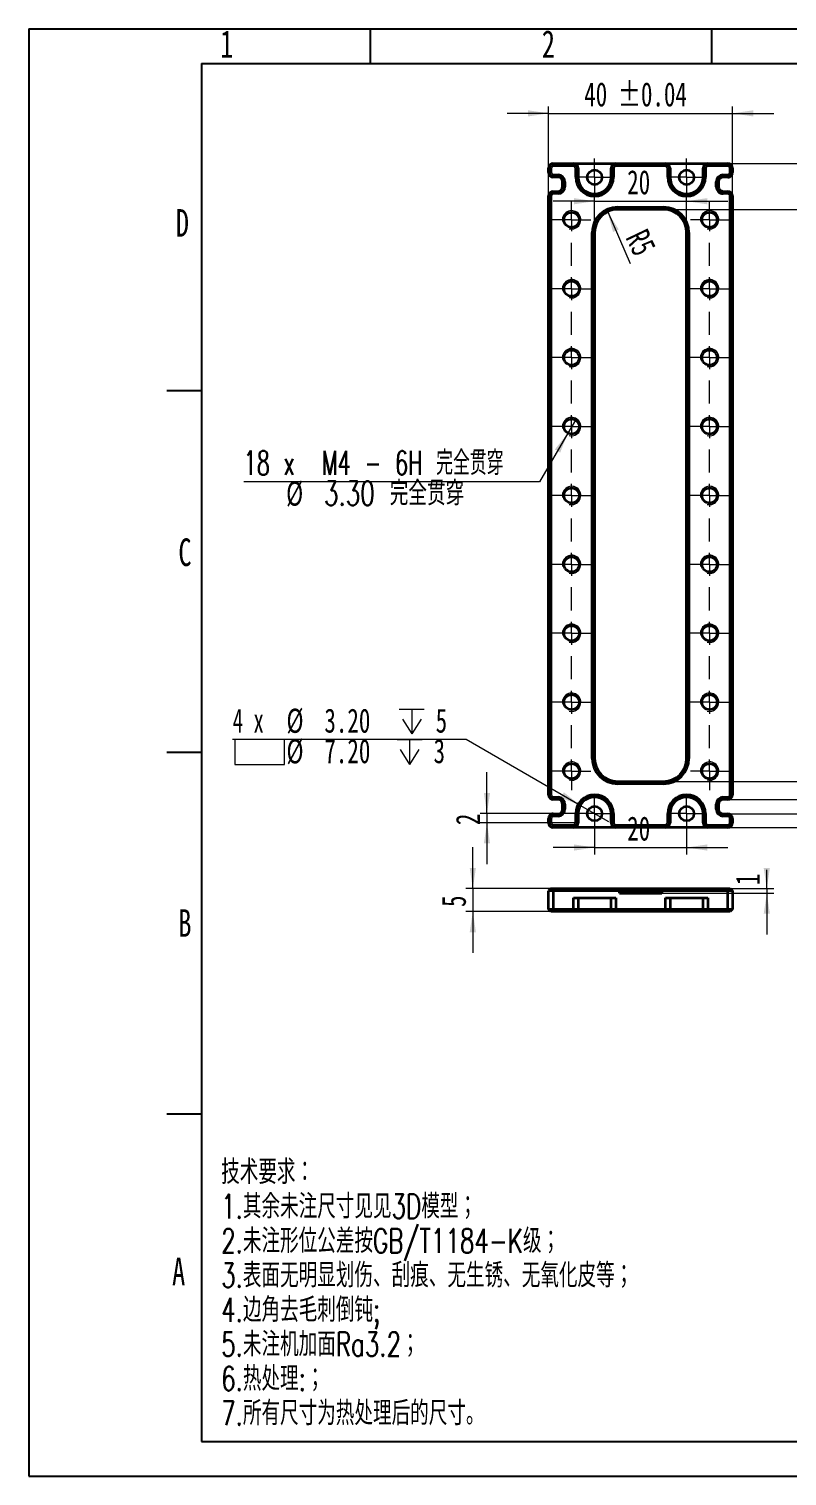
# Model space of a CAD drawing. Header units: millimetres. Extents: x 0 to 297, y 0 to 210.
# Drawn here: x 0 to 109.9, y 0 to 210 of the extents above; entities that cross this region are included whole.
import ezdxf

# ---------------------------------------------------------------- set-up
doc = ezdxf.new("R2010")
doc.units = ezdxf.units.MM
doc.linetypes.add('SLD-中心线', pattern=[34.29, 30.48, -1.27, 1.27, -1.27])
doc.linetypes.add('SLD-实线', pattern=[0])
for name, color, linetype in [('中心线层', 1, 'SLD-中心线'), ('尺寸线层', 83, 'SLD-实线'), ('文本', 7, 'SLD-实线'), ('细实线层', 7, 'SLD-实线')]:
    doc.layers.add(name, color=color, linetype=linetype)
doc.layers.add('粗实线层', color=7, linetype='SLD-实线', lineweight=35)
doc.styles.add('SLDTEXTSTYLE0', font='TXT', dxfattribs={"width": 0.7, "bigfont": 'bigfont'})
doc.styles.add('SLDTEXTSTYLE1', font='TXT', dxfattribs={"width": 0.7})
doc.styles.add('SLDTEXTSTYLE3', font='TXT', dxfattribs={"width": 0.633333, "bigfont": 'bigfont'})
doc.styles.add('SLDTEXTSTYLE4', font='TXT', dxfattribs={"width": 0.633333})
doc.dimstyles.new('SLDDIMSTYLE0', dxfattribs={"dimtxt": 3.5, "dimasz": 3, "dimexe": 0, "dimexo": 0.0625, "dimgap": 0.875, "dimtad": 0, "dimtih": 1, "dimtoh": 1, "dimdec": 6, "dimlfac": 1.5, "dimrnd": 1e-09, "dimzin": 12, "dimdsep": 46, "dimtxsty": 'SLDTEXTSTYLE1', "dimblk1": 'NONE', "dimsah": 1, "dimcen": 0, "dimadec": 0, "dimazin": 3, "dimtfac": 1, "dimtmove": 0, "dimatfit": 3, "dimldrblk": 'NONE', "dimfxl": 0, "dimfrac": 2, "dimtolj": 1, "dimtzin": 12, "dimarcsym": 0})
doc.dimstyles.new('SLDDIMSTYLE1', dxfattribs={"dimtxt": 3.5, "dimasz": 3, "dimexe": 0, "dimexo": 0.0625, "dimgap": 0.875, "dimtad": 0, "dimtih": 1, "dimtoh": 1, "dimlfac": 1.5, "dimrnd": 1e-09, "dimzin": 4, "dimdsep": 46, "dimtxsty": 'SLDTEXTSTYLE1', "dimblk1": 'NONE', "dimsah": 1, "dimcen": 0, "dimadec": 0, "dimazin": 1, "dimtfac": 1, "dimtmove": 0, "dimatfit": 3, "dimldrblk": 'NONE', "dimfxl": 0, "dimfrac": 2, "dimtolj": 1, "dimtzin": 12, "dimarcsym": 0})
doc.dimstyles.new('SLDDIMSTYLE2', dxfattribs={"dimtxt": 3.5, "dimasz": 3, "dimexe": 0, "dimexo": 0.0625, "dimgap": 0.875, "dimtad": 2, "dimlfac": 1.5, "dimrnd": 1e-09, "dimzin": 4, "dimdsep": 46, "dimtxsty": 'SLDTEXTSTYLE1', "dimsah": 1, "dimcen": 0.09, "dimadec": 0, "dimazin": 1, "dimtol": 1, "dimtp": 0.04, "dimtm": 0.04, "dimtfac": 1, "dimtofl": 0, "dimtmove": 0, "dimatfit": 3, "dimfxl": 0, "dimfrac": 2, "dimtolj": 1, "dimarcsym": 0})
doc.dimstyles.new('SLDDIMSTYLE3', dxfattribs={"dimtxt": 3.5, "dimasz": 3, "dimexe": 0, "dimexo": 0.0625, "dimgap": 0.875, "dimtad": 2, "dimlfac": 1.5, "dimrnd": 1e-09, "dimzin": 12, "dimdsep": 46, "dimtxsty": 'SLDTEXTSTYLE1', "dimsah": 1, "dimcen": 0.09, "dimadec": 0, "dimazin": 3, "dimtol": 1, "dimtp": 0.04, "dimtm": 0.04, "dimtfac": 1, "dimtmove": 0, "dimatfit": 0, "dimfxl": 0, "dimfrac": 2, "dimtolj": 1, "dimarcsym": 0})
doc.dimstyles.new('SLDDIMSTYLE4', dxfattribs={"dimtxt": 3.5, "dimasz": 3, "dimexe": 0, "dimexo": 0.0625, "dimgap": 0.875, "dimtad": 2, "dimlfac": 1.5, "dimrnd": 1e-09, "dimzin": 12, "dimdsep": 46, "dimtxsty": 'SLDTEXTSTYLE1', "dimsah": 1, "dimcen": 0, "dimadec": 0, "dimazin": 3, "dimtfac": 1, "dimtofl": 0, "dimtmove": 0, "dimatfit": 3, "dimfxl": 0, "dimfrac": 2, "dimtolj": 1, "dimtzin": 12, "dimarcsym": 0})
doc.dimstyles.new('SLDDIMSTYLE5', dxfattribs={"dimtxt": 3.5, "dimasz": 3, "dimexe": 0, "dimexo": 0.0625, "dimgap": 0.875, "dimtad": 2, "dimlfac": 1.5, "dimrnd": 1e-09, "dimzin": 12, "dimdsep": 46, "dimtxsty": 'SLDTEXTSTYLE1', "dimsah": 1, "dimcen": 0.09, "dimadec": 0, "dimazin": 3, "dimtfac": 1, "dimtmove": 0, "dimatfit": 0, "dimfxl": 0, "dimfrac": 2, "dimtolj": 1, "dimtzin": 12, "dimarcsym": 0})
doc.dimstyles.new('SLDDIMSTYLE6', dxfattribs={"dimtxt": 3.5, "dimasz": 3, "dimexe": 0, "dimexo": 0.0625, "dimgap": 0.875, "dimtad": 2, "dimlfac": 1.5, "dimrnd": 1e-09, "dimzin": 4, "dimdsep": 46, "dimtxsty": 'SLDTEXTSTYLE1', "dimsah": 1, "dimcen": 0.09, "dimadec": 0, "dimazin": 1, "dimtfac": 1, "dimtofl": 0, "dimtmove": 0, "dimatfit": 3, "dimfxl": 0, "dimfrac": 2, "dimtolj": 1, "dimtzin": 12, "dimarcsym": 0})
doc.dimstyles.new('SLDDIMSTYLE7', dxfattribs={"dimtxt": 3.5, "dimasz": 3, "dimexe": 0, "dimexo": 0.0625, "dimgap": 0.875, "dimtad": 2, "dimlfac": 1.5, "dimrnd": 1e-09, "dimzin": 4, "dimdsep": 46, "dimtxsty": 'SLDTEXTSTYLE1', "dimsah": 1, "dimcen": 0.09, "dimadec": 0, "dimazin": 1, "dimtfac": 1, "dimtmove": 0, "dimatfit": 0, "dimfxl": 0, "dimfrac": 2, "dimtolj": 1, "dimtzin": 12, "dimarcsym": 0})

# ---------------------------------------------------------------- blocks, each defined once
blk = doc.blocks.new('_D')
at = {"layer": '尺寸线层', "linetype": 'SLD-实线', "lineweight": 18}
for p, q in [((78.12, 151.35), (74.04, 144.26)), ((79.22, 153.25), (78.12, 151.35)), ((74.04, 144.26), (31.13, 144.26))]:
    blk.add_line(p, q, dxfattribs=at)
blk.add_solid([(78.12, 151.35), (76.24, 148.97), (77.02, 148.52)], dxfattribs=at)
at = {"layer": '尺寸线层', "linetype": 'SLD-实线', "lineweight": 18, "char_height": 3.5, "attachment_point": 1}
for s, insert, style in [('18 x  M4 - 6H 完全贯穿', (31.13, 148.77), 'SLDTEXTSTYLE3'), ('%%c', (37.28, 144.33), 'SLDTEXTSTYLE1'), ('3.30 完全贯穿', (42.78, 144.36), 'SLDTEXTSTYLE0')]:
    blk.add_mtext(s, dxfattribs=dict(at, insert=insert, style=style))
blk = doc.blocks.new('_None')
blk = doc.blocks.new('SW_SYMBOL_HOLE_DEPTH')
at = {"layer": '尺寸线层', "color": 0, "linetype": 'SLD-实线', "lineweight": 18}
for p, q in [((0, 875), (800, 875)), ((100, 555), (400, 75)), ((400, 875), (400, 75)), ((700, 555), (400, 75))]:
    blk.add_line(p, q, dxfattribs=at)
blk = doc.blocks.new('SW_SYMBOL_HOLE_SPOT')
at = {"layer": '尺寸线层', "color": 0, "linetype": 'SLD-实线', "lineweight": 18}
for p, q in [((0, 875), (0, 75)), ((1600, 75), (1600, 875)), ((0, 75), (1600, 75))]:
    blk.add_line(p, q, dxfattribs=at)
blk = doc.blocks.new('_D_1')
at = {"layer": '尺寸线层', "linetype": 'SLD-实线', "lineweight": 18}
for p, q in [((63.37, 106.87), (29.53, 106.87)), ((79.93, 97.33), (63.37, 106.87)), ((84.09, 94.94), (79.93, 97.33))]:
    blk.add_line(p, q, dxfattribs=at)
blk.add_solid([(79.93, 97.33), (77.55, 99.22), (77.1, 98.44)], dxfattribs=at)
at = {"layer": '尺寸线层', "linetype": 'SLD-实线', "lineweight": 18, "xscale": 0.004511737089201878, "yscale": 0.004511737089201878, "zscale": 0.004511737089201878}
for name, p in [('SW_SYMBOL_HOLE_DEPTH', (53.68, 107.35)), ('SW_SYMBOL_HOLE_SPOT', (29.83, 102.92)), ('SW_SYMBOL_HOLE_DEPTH', (53.38, 102.92))]:
    blk.add_blockref(name, p, dxfattribs=at)
at = {"layer": '尺寸线层', "linetype": 'SLD-实线', "lineweight": 18, "char_height": 3.5, "attachment_point": 1}
for s, insert, style in [('%%c', (37.33, 111.36), 'SLDTEXTSTYLE1'), ('3.20', (42.83, 111.38), 'SLDTEXTSTYLE1'), ('4 x', (29.53, 111.38), 'SLDTEXTSTYLE4'), ('5', (58.96, 111.38), 'SLDTEXTSTYLE1'), ('%%c', (37.33, 106.93), 'SLDTEXTSTYLE1'), ('7.20', (42.83, 106.95), 'SLDTEXTSTYLE1'), ('3', (58.66, 106.95), 'SLDTEXTSTYLE1')]:
    blk.add_mtext(s, dxfattribs=dict(at, insert=insert, style=style))
blk = doc.blocks.new('_D_2')
at = {"layer": '尺寸线层', "linetype": 'SLD-实线', "lineweight": 18}
for p, q in [((101.34, 190.47), (137.01, 190.47)), ((136.01, 190.47), (136.01, 94.13)), ((101.34, 94.13), (137.01, 94.13))]:
    blk.add_line(p, q, dxfattribs=at)
for points in [[(136.01, 190.47), (135.56, 187.47), (136.46, 187.47)], [(136.01, 94.13), (136.46, 97.13), (135.56, 97.13)]]:
    blk.add_solid(points, dxfattribs=at)
at = {"layer": '尺寸线层', "linetype": 'SLD-实线', "lineweight": 18, "char_height": 3.5, "attachment_point": 1, "rotation": 90, "style": 'SLDTEXTSTYLE1'}
for s, insert in [('±0.04', (131.49, 142.99)), ('144.50', (131.49, 130.15))]:
    blk.add_mtext(s, dxfattribs=dict(at, insert=insert))
blk = doc.blocks.new('_D_3')
at = {"layer": '尺寸线层', "linetype": 'SLD-实线', "lineweight": 18}
for p, q in [((75.34, 197.75), (69.34, 197.75)), ((75.34, 185.77), (75.34, 198.75)), ((75.34, 197.75), (102.01, 197.75)), ((102.01, 185.77), (102.01, 198.75)), ((102.01, 197.75), (108.01, 197.75))]:
    blk.add_line(p, q, dxfattribs=at)
for points in [[(75.34, 197.75), (72.34, 198.2), (72.34, 197.3)], [(102.01, 197.75), (105.01, 197.3), (105.01, 198.2)]]:
    blk.add_solid(points, dxfattribs=at)
at = {"layer": '尺寸线层', "linetype": 'SLD-实线', "lineweight": 18, "char_height": 3.5, "attachment_point": 1, "style": 'SLDTEXTSTYLE1'}
for s, insert in [('40', (80.5, 202.26)), ('±0.04', (85.39, 202.26))]:
    blk.add_mtext(s, dxfattribs=dict(at, insert=insert))
blk = doc.blocks.new('_D_4')
at = {"layer": '尺寸线层', "linetype": 'SLD-实线', "lineweight": 18}
blk.add_line((83.9, 183.47), (87.14, 175.94), dxfattribs=at)
blk.add_solid([(83.9, 183.47), (84.67, 180.54), (85.5, 180.89)], dxfattribs=at)
at = {"layer": '尺寸线层', "linetype": 'SLD-实线', "lineweight": 18, "insert": (89.59, 181.26), "char_height": 3.5, "attachment_point": 1, "rotation": 295.5824, "style": 'SLDTEXTSTYLE1'}
blk.add_mtext('R5', dxfattribs=at)
blk = doc.blocks.new('_D_5')
at = {"layer": '尺寸线层', "linetype": 'SLD-实线', "lineweight": 18}
for p, q in [((82.01, 185), (76.01, 185)), ((82.01, 180.47), (82.01, 186)), ((82.01, 185), (95.34, 185)), ((95.34, 180.47), (95.34, 186)), ((95.34, 185), (101.34, 185))]:
    blk.add_line(p, q, dxfattribs=at)
for points in [[(82.01, 185), (79.01, 185.45), (79.01, 184.55)], [(95.34, 185), (98.34, 184.55), (98.34, 185.45)]]:
    blk.add_solid(points, dxfattribs=at)
at = {"layer": '尺寸线层', "linetype": 'SLD-实线', "lineweight": 18, "insert": (86.73, 189.51), "char_height": 3.5, "attachment_point": 1, "style": 'SLDTEXTSTYLE1'}
blk.add_mtext('20', dxfattribs=at)
blk = doc.blocks.new('_D_6')
at = {"layer": '尺寸线层', "linetype": 'SLD-实线', "lineweight": 18}
for p, q in [((92.01, 183.8), (119.01, 183.8)), ((118.01, 183.8), (118.01, 100.8)), ((92.01, 100.8), (119.01, 100.8))]:
    blk.add_line(p, q, dxfattribs=at)
for points in [[(118.01, 183.8), (117.56, 180.8), (118.46, 180.8)], [(118.01, 100.8), (118.46, 103.8), (117.56, 103.8)]]:
    blk.add_solid(points, dxfattribs=at)
at = {"layer": '尺寸线层', "linetype": 'SLD-实线', "lineweight": 18, "insert": (113.49, 136.38), "char_height": 3.5, "attachment_point": 1, "rotation": 90, "style": 'SLDTEXTSTYLE1'}
blk.add_mtext('124.50', dxfattribs=at)
blk = doc.blocks.new('_D_7')
at = {"layer": '尺寸线层', "linetype": 'SLD-实线', "lineweight": 18}
for p, q in [((82.01, 96.13), (82.01, 90.21)), ((95.34, 96.13), (95.34, 90.21)), ((82.01, 91.21), (76.01, 91.21)), ((82.01, 91.21), (95.34, 91.21)), ((95.34, 91.21), (101.34, 91.21))]:
    blk.add_line(p, q, dxfattribs=at)
for points in [[(82.01, 91.21), (79.01, 91.66), (79.01, 90.76)], [(95.34, 91.21), (98.34, 90.76), (98.34, 91.66)]]:
    blk.add_solid(points, dxfattribs=at)
at = {"layer": '尺寸线层', "linetype": 'SLD-实线', "lineweight": 18, "insert": (86.73, 95.72), "char_height": 3.5, "attachment_point": 1, "style": 'SLDTEXTSTYLE1'}
blk.add_mtext('20', dxfattribs=at)
blk = doc.blocks.new('_D_8')
at = {"layer": '尺寸线层', "linetype": 'SLD-实线', "lineweight": 18}
for p, q in [((66.4, 96.13), (66.4, 102.13)), ((79.61, 96.13), (65.4, 96.13)), ((79.61, 94.8), (65.4, 94.8)), ((66.4, 96.13), (66.4, 94.8)), ((66.4, 94.8), (66.4, 88.8))]:
    blk.add_line(p, q, dxfattribs=at)
for points in [[(66.4, 96.13), (66.85, 99.13), (65.95, 99.13)], [(66.4, 94.8), (65.95, 91.8), (66.85, 91.8)]]:
    blk.add_solid(points, dxfattribs=at)
at = {"layer": '尺寸线层', "linetype": 'SLD-实线', "lineweight": 18, "insert": (61.89, 94.46), "char_height": 3.5, "attachment_point": 1, "rotation": 90, "style": 'SLDTEXTSTYLE1'}
blk.add_mtext('2', dxfattribs=at)
blk = doc.blocks.new('_D_9')
at = {"layer": '尺寸线层', "linetype": 'SLD-实线', "lineweight": 18}
for p, q in [((126.46, 98.17), (126.46, 113.4)), ((101.34, 98.17), (127.46, 98.17)), ((126.46, 98.17), (126.46, 96.1)), ((101.34, 96.1), (127.46, 96.1)), ((126.46, 96.1), (126.46, 90.1))]:
    blk.add_line(p, q, dxfattribs=at)
for points in [[(126.46, 98.17), (126.91, 101.17), (126.01, 101.17)], [(126.46, 96.1), (126.01, 93.1), (126.91, 93.1)]]:
    blk.add_solid(points, dxfattribs=at)
at = {"layer": '尺寸线层', "linetype": 'SLD-实线', "lineweight": 18, "insert": (121.94, 105.31), "char_height": 3.5, "attachment_point": 1, "rotation": 90, "style": 'SLDTEXTSTYLE1'}
blk.add_mtext('3.10', dxfattribs=at)
blk = doc.blocks.new('SW_CENTERMARKSYMBOL_0')
at = {"layer": '中心线层', "color": 0, "linetype": 'SLD-中心线', "lineweight": 18}
for p, q in [((0, 1.67), (0, 2.73)), ((-1.67, 0), (-2.73, 0)), ((0, 0), (-1.67, 0)), ((0, 0), (0, 1.67)), ((0, 0), (0, -1.67)), ((0, 0), (1.67, 0)), ((1.67, 0), (2.73, 0)), ((0, -1.67), (0, -2.73))]:
    blk.add_line(p, q, dxfattribs=at)
blk = doc.blocks.new('SW_CENTERMARKSYMBOL_1')
at = {"layer": '中心线层', "color": 0, "linetype": 'SLD-中心线', "lineweight": 18}
for p, q in [((0, 1.67), (0, 2.73)), ((-1.67, 0), (-2.73, 0)), ((0, 0), (-1.67, 0)), ((0, 0), (0, 1.67)), ((0, 0), (0, -1.67)), ((0, 0), (1.67, 0)), ((1.67, 0), (2.73, 0)), ((0, -1.67), (0, -2.73))]:
    blk.add_line(p, q, dxfattribs=at)
blk = doc.blocks.new('SW_CENTERMARKSYMBOL_2')
at = {"layer": '中心线层', "color": 0, "linetype": 'SLD-中心线', "lineweight": 18}
for p, q in [((0, 1.67), (0, 2.73)), ((-1.67, 0), (-2.73, 0)), ((0, 0), (-1.67, 0)), ((0, 0), (0, 1.67)), ((0, 0), (0, -1.67)), ((0, 0), (1.67, 0)), ((1.67, 0), (2.73, 0)), ((0, -1.67), (0, -2.73))]:
    blk.add_line(p, q, dxfattribs=at)
blk = doc.blocks.new('SW_CENTERMARKSYMBOL_3')
at = {"layer": '中心线层', "color": 0, "linetype": 'SLD-中心线', "lineweight": 18}
for p, q in [((0, 1.67), (0, 2.73)), ((-1.67, 0), (-2.73, 0)), ((0, 0), (-1.67, 0)), ((0, 0), (0, 1.67)), ((0, 0), (0, -1.67)), ((0, 0), (1.67, 0)), ((1.67, 0), (2.73, 0)), ((0, -1.67), (0, -2.73))]:
    blk.add_line(p, q, dxfattribs=at)
blk = doc.blocks.new('SW_CENTERMARKSYMBOL_4')
at = {"layer": '中心线层', "color": 0, "linetype": 'SLD-中心线', "lineweight": 18}
for p, q in [((0, 31.67), (0, 32.77)), ((0, 30), (0, 31.67)), ((-1.67, 30), (-2.77, 30)), ((0, 30), (-1.67, 30)), ((0, 30), (0, 28.33)), ((0, 30), (1.67, 30)), ((1.67, 30), (2.77, 30)), ((0, 23.33), (0, 26.67)), ((0, 20), (0, 21.67)), ((-1.67, 20), (-2.77, 20)), ((0, 20), (-1.67, 20)), ((0, 20), (0, 18.33)), ((0, 20), (1.67, 20)), ((1.67, 20), (2.77, 20)), ((0, 13.33), (0, 16.67)), ((0, 10), (0, 11.67)), ((-1.67, 10), (-2.77, 10)), ((0, 10), (-1.67, 10)), ((0, 10), (0, 8.33)), ((0, 10), (1.67, 10)), ((1.67, 10), (2.77, 10)), ((0, 3.33), (0, 6.67)), ((-1.67, 0), (-2.77, 0)), ((0, 0), (-1.67, 0)), ((0, 0), (0, 1.67)), ((0, 0), (0, -1.67)), ((0, 0), (1.67, 0)), ((1.67, 0), (2.77, 0)), ((0, -6.67), (0, -3.33)), ((0, -10), (0, -8.33)), ((-1.67, -10), (-2.77, -10)), ((0, -10), (-1.67, -10)), ((0, -10), (0, -11.67)), ((0, -10), (1.67, -10)), ((1.67, -10), (2.77, -10)), ((0, -16.67), (0, -13.33)), ((0, -20), (0, -18.33)), ((-1.67, -20), (-2.77, -20)), ((0, -20), (-1.67, -20)), ((0, -20), (0, -21.67)), ((0, -20), (1.67, -20)), ((1.67, -20), (2.77, -20)), ((0, -26.67), (0, -23.33)), ((0, -30), (0, -28.33)), ((-1.67, -30), (-2.77, -30)), ((0, -30), (-1.67, -30)), ((0, -30), (0, -31.67)), ((0, -30), (1.67, -30)), ((1.67, -30), (2.77, -30)), ((0, -36.67), (0, -33.33)), ((0, -40), (0, -38.33)), ((-1.67, -40), (-2.77, -40)), ((0, -40), (-1.67, -40)), ((0, -40), (0, -41.67)), ((0, -40), (1.67, -40)), ((1.67, -40), (2.77, -40)), ((0, -46.67), (0, -43.33)), ((-1.67, -50), (-2.77, -50)), ((0, -50), (-1.67, -50)), ((0, -50), (0, -48.33)), ((0, -50), (0, -51.67)), ((0, -50), (1.67, -50)), ((1.67, -50), (2.77, -50)), ((0, -51.67), (0, -52.77))]:
    blk.add_line(p, q, dxfattribs=at)
blk = doc.blocks.new('SW_CENTERMARKSYMBOL_5')
at = {"layer": '中心线层', "color": 0, "linetype": 'SLD-中心线', "lineweight": 18}
for p, q in [((0, 31.67), (0, 32.77)), ((0, 30), (0, 31.67)), ((-1.67, 30), (-2.77, 30)), ((0, 30), (-1.67, 30)), ((0, 30), (0, 28.33)), ((0, 30), (1.67, 30)), ((1.67, 30), (2.77, 30)), ((0, 23.33), (0, 26.67)), ((0, 20), (0, 21.67)), ((-1.67, 20), (-2.77, 20)), ((0, 20), (-1.67, 20)), ((0, 20), (0, 18.33)), ((0, 20), (1.67, 20)), ((1.67, 20), (2.77, 20)), ((0, 13.33), (0, 16.67)), ((0, 10), (0, 11.67)), ((-1.67, 10), (-2.77, 10)), ((0, 10), (-1.67, 10)), ((0, 10), (0, 8.33)), ((0, 10), (1.67, 10)), ((1.67, 10), (2.77, 10)), ((0, 3.33), (0, 6.67)), ((-1.67, 0), (-2.77, 0)), ((0, 0), (-1.67, 0)), ((0, 0), (0, 1.67)), ((0, 0), (0, -1.67)), ((0, 0), (1.67, 0)), ((1.67, 0), (2.77, 0)), ((0, -6.67), (0, -3.33)), ((0, -10), (0, -8.33)), ((-1.67, -10), (-2.77, -10)), ((0, -10), (-1.67, -10)), ((0, -10), (0, -11.67)), ((0, -10), (1.67, -10)), ((1.67, -10), (2.77, -10)), ((0, -16.67), (0, -13.33)), ((0, -20), (0, -18.33)), ((-1.67, -20), (-2.77, -20)), ((0, -20), (-1.67, -20)), ((0, -20), (0, -21.67)), ((0, -20), (1.67, -20)), ((1.67, -20), (2.77, -20)), ((0, -26.67), (0, -23.33)), ((0, -30), (0, -28.33)), ((-1.67, -30), (-2.77, -30)), ((0, -30), (-1.67, -30)), ((0, -30), (0, -31.67)), ((0, -30), (1.67, -30)), ((1.67, -30), (2.77, -30)), ((0, -36.67), (0, -33.33)), ((0, -40), (0, -38.33)), ((-1.67, -40), (-2.77, -40)), ((0, -40), (-1.67, -40)), ((0, -40), (0, -41.67)), ((0, -40), (1.67, -40)), ((1.67, -40), (2.77, -40)), ((0, -46.67), (0, -43.33)), ((-1.67, -50), (-2.77, -50)), ((0, -50), (-1.67, -50)), ((0, -50), (0, -48.33)), ((0, -50), (0, -51.67)), ((0, -50), (1.67, -50)), ((1.67, -50), (2.77, -50)), ((0, -51.67), (0, -52.77))]:
    blk.add_line(p, q, dxfattribs=at)
blk = doc.blocks.new('_D_10')
at = {"layer": '尺寸线层', "linetype": 'SLD-实线', "lineweight": 18}
for p, q in [((106.97, 85.25), (106.97, 87.96)), ((91.74, 85.25), (107.97, 85.25)), ((91.74, 84.59), (107.97, 84.59)), ((106.97, 85.25), (106.97, 84.59)), ((106.97, 84.59), (106.97, 78.59))]:
    blk.add_line(p, q, dxfattribs=at)
for points in [[(106.97, 85.25), (107.42, 88.25), (106.52, 88.25)], [(106.97, 84.59), (106.52, 81.59), (107.42, 81.59)]]:
    blk.add_solid(points, dxfattribs=at)
at = {"layer": '尺寸线层', "linetype": 'SLD-实线', "lineweight": 18, "insert": (102.46, 85.75), "char_height": 3.5, "attachment_point": 1, "rotation": 90, "style": 'SLDTEXTSTYLE1'}
blk.add_mtext('1', dxfattribs=at)
blk = doc.blocks.new('_D_11')
at = {"layer": '尺寸线层', "linetype": 'SLD-实线', "lineweight": 18}
for p, q in [((64.35, 85.25), (64.35, 91.25)), ((76.01, 85.25), (63.35, 85.25)), ((64.35, 85.25), (64.35, 81.92)), ((76.01, 81.92), (63.35, 81.92)), ((64.35, 81.92), (64.35, 75.92))]:
    blk.add_line(p, q, dxfattribs=at)
for points in [[(64.35, 85.25), (64.8, 88.25), (63.9, 88.25)], [(64.35, 81.92), (63.9, 78.92), (64.8, 78.92)]]:
    blk.add_solid(points, dxfattribs=at)
at = {"layer": '尺寸线层', "linetype": 'SLD-实线', "lineweight": 18, "insert": (59.84, 82.58), "char_height": 3.5, "attachment_point": 1, "rotation": 90, "style": 'SLDTEXTSTYLE1'}
blk.add_mtext('5', dxfattribs=at)

msp = doc.modelspace()

# ---------------------------------------------------------------- linework, layer by layer
for p, q in [((0, 210), (297, 210)), ((0, 210), (0, 0)), ((49.5, 205), (49.5, 210)), ((99, 205), (99, 210)), ((25, 205), (25, 5)), ((25, 205), (292, 205)), ((25, 157.5), (20, 157.5)), ((25, 105), (20, 105)), ((25, 52.5), (20, 52.5)), ((25, 5), (292, 5)), ((0, 0), (297, 0))]:
    msp.add_line(p, q)
at = {"layer": '粗实线层', "linetype": 'SLD-实线', "lineweight": 35}
for p, q in [((75.67264993, 189.80043177), (75.33931659, 189.80043177)), ((75.33931659, 189.16709844), (75.33931659, 189.80043177)), ((75.67264993, 189.16709844), (75.33931659, 189.16709844)), ((75.67264993, 189.80043177), (75.67264993, 189.16709844)), ((76.00598326, 190.1337651), (76.00598326, 190.46709844)), ((76.00598326, 190.46709844), (78.93931659, 190.46709844)), ((78.93931659, 190.1337651), (76.00598326, 190.1337651)), ((78.93931659, 190.1337651), (78.93931659, 190.46709844)), ((78.93931659, 190.46709844), (85.07264993, 190.46709844)), ((79.27264993, 188.46709844), (79.27264993, 189.80043177)), ((79.27264993, 189.80043177), (79.60598326, 189.80043177)), ((79.60598326, 189.80043177), (79.60598326, 188.46709844)), ((84.40598326, 189.80043177), (84.73931659, 189.80043177)), ((84.40598326, 188.46709844), (84.40598326, 189.80043177)), ((84.73931659, 189.80043177), (84.73931659, 188.46709844)), ((85.07264993, 190.46709844), (92.27264993, 190.46709844)), ((85.07264993, 190.46709844), (85.07264993, 190.1337651)), ((92.27264993, 190.1337651), (85.07264993, 190.1337651)), ((92.27264993, 190.46709844), (92.27264993, 190.1337651)), ((92.27264993, 190.46709844), (98.40598326, 190.46709844)), ((92.60598326, 188.46709844), (92.60598326, 189.80043177)), ((92.93931659, 189.80043177), (92.60598326, 189.80043177)), ((92.93931659, 189.80043177), (92.93931659, 188.46709844)), ((97.73931659, 189.80043177), (98.07264993, 189.80043177)), ((97.73931659, 188.46709844), (97.73931659, 189.80043177)), ((98.07264993, 189.80043177), (98.07264993, 188.46709844)), ((98.40598326, 190.46709844), (98.40598326, 190.1337651)), ((98.40598326, 190.46709844), (101.33931659, 190.46709844)), ((101.33931659, 190.1337651), (98.40598326, 190.1337651)), ((101.33931659, 190.46709844), (101.33931659, 190.1337651)), ((101.67264993, 189.16709844), (101.67264993, 189.80043177)), ((102.00598326, 189.80043177), (101.67264993, 189.80043177)), ((102.00598326, 189.16709844), (101.67264993, 189.16709844)), ((102.00598326, 189.80043177), (102.00598326, 189.16709844)), ((76.00598326, 188.8337651), (76.70598326, 188.8337651)), ((76.00598326, 188.8337651), (76.00598326, 188.50043177)), ((76.70598326, 188.50043177), (76.00598326, 188.50043177)), ((76.70598326, 188.8337651), (76.70598326, 188.50043177)), ((77.70598326, 187.8337651), (77.37264993, 187.8337651)), ((77.37264993, 187.10043177), (77.37264993, 187.8337651)), ((77.70598326, 187.10043177), (77.37264993, 187.10043177)), ((77.70598326, 187.8337651), (77.70598326, 187.10043177)), ((79.27264993, 188.46709844), (79.60598326, 188.46709844)), ((84.73931659, 188.46709844), (84.40598326, 188.46709844)), ((92.93931659, 188.46709844), (92.60598326, 188.46709844)), ((97.73931659, 188.46709844), (98.07264993, 188.46709844)), ((99.63931659, 187.10043177), (99.63931659, 187.8337651)), ((99.97264993, 187.8337651), (99.63931659, 187.8337651)), ((99.97264993, 187.10043177), (99.63931659, 187.10043177)), ((99.97264993, 187.8337651), (99.97264993, 187.10043177)), ((100.63931659, 188.8337651), (101.33931659, 188.8337651)), ((100.63931659, 188.50043177), (100.63931659, 188.8337651)), ((101.33931659, 188.50043177), (100.63931659, 188.50043177)), ((101.33931659, 188.50043177), (101.33931659, 188.8337651)), ((75.33931659, 98.8337651), (75.33931659, 185.76709844)), ((75.67264993, 185.76709844), (75.33931659, 185.76709844)), ((75.67264993, 185.76709844), (75.67264993, 98.8337651)), ((76.00598326, 186.10043177), (76.00598326, 186.4337651)), ((76.00598326, 186.4337651), (76.70598326, 186.4337651)), ((76.70598326, 186.10043177), (76.00598326, 186.10043177)), ((76.70598326, 186.10043177), (76.70598326, 186.4337651)), ((100.63931659, 186.4337651), (100.63931659, 186.10043177)), ((100.63931659, 186.4337651), (101.33931659, 186.4337651)), ((101.33931659, 186.10043177), (100.63931659, 186.10043177)), ((101.33931659, 186.4337651), (101.33931659, 186.10043177)), ((101.67264993, 98.8337651), (101.67264993, 185.76709844)), ((102.00598326, 185.76709844), (101.67264993, 185.76709844)), ((102.00598326, 185.76709844), (102.00598326, 98.8337651)), ((85.33931659, 184.1337651), (92.00598326, 184.1337651)), ((85.33931659, 183.80043177), (85.33931659, 184.1337651)), ((92.00598326, 183.80043177), (85.33931659, 183.80043177)), ((92.00598326, 184.1337651), (92.00598326, 183.80043177)), ((81.67264993, 104.1337651), (81.67264993, 180.46709844)), ((82.00598326, 180.46709844), (81.67264993, 180.46709844)), ((82.00598326, 180.46709844), (82.00598326, 104.1337651)), ((95.33931659, 104.1337651), (95.33931659, 180.46709844)), ((95.67264993, 180.46709844), (95.33931659, 180.46709844)), ((95.67264993, 180.46709844), (95.67264993, 104.1337651)), ((82.00598326, 104.1337651), (81.67264993, 104.1337651)), ((95.67264993, 104.1337651), (95.33931659, 104.1337651)), ((85.33931659, 100.80043177), (85.33931659, 100.46709844)), ((85.33931659, 100.80043177), (92.00598326, 100.80043177)), ((92.00598326, 100.46709844), (92.00598326, 100.80043177)), ((75.67264993, 98.8337651), (75.33931659, 98.8337651)), ((92.00598326, 100.46709844), (85.33931659, 100.46709844)), ((102.00598326, 98.8337651), (101.67264993, 98.8337651)), ((76.00598326, 98.50043177), (76.70598326, 98.50043177)), ((76.00598326, 98.50043177), (76.00598326, 98.16709844)), ((76.70598326, 98.16709844), (76.00598326, 98.16709844)), ((76.70598326, 98.50043177), (76.70598326, 98.16709844)), ((77.70598326, 97.50043177), (77.37264993, 97.50043177)), ((77.37264993, 96.76709844), (77.37264993, 97.50043177)), ((77.70598326, 96.76709844), (77.37264993, 96.76709844)), ((77.70598326, 97.50043177), (77.70598326, 96.76709844)), ((99.63931659, 96.76709844), (99.63931659, 97.50043177)), ((99.97264993, 97.50043177), (99.63931659, 97.50043177)), ((99.97264993, 96.76709844), (99.63931659, 96.76709844)), ((99.97264993, 97.50043177), (99.97264993, 96.76709844)), ((100.63931659, 98.50043177), (101.33931659, 98.50043177)), ((100.63931659, 98.16709844), (100.63931659, 98.50043177)), ((101.33931659, 98.16709844), (100.63931659, 98.16709844)), ((101.33931659, 98.16709844), (101.33931659, 98.50043177)), ((75.67264993, 95.4337651), (75.33931659, 95.4337651)), ((75.33931659, 94.80043177), (75.33931659, 95.4337651)), ((75.67264993, 94.80043177), (75.33931659, 94.80043177)), ((75.67264993, 95.4337651), (75.67264993, 94.80043177)), ((76.00598326, 95.76709844), (76.00598326, 96.10043177)), ((76.00598326, 96.10043177), (76.70598326, 96.10043177)), ((76.70598326, 95.76709844), (76.00598326, 95.76709844)), ((76.70598326, 95.76709844), (76.70598326, 96.10043177)), ((79.27264993, 96.1337651), (79.60598326, 96.1337651)), ((79.27264993, 94.80043177), (79.27264993, 96.1337651)), ((79.27264993, 94.80043177), (79.60598326, 94.80043177)), ((79.60598326, 96.1337651), (79.60598326, 94.80043177)), ((84.73931659, 96.1337651), (84.40598326, 96.1337651)), ((84.40598326, 94.80043177), (84.40598326, 96.1337651)), ((84.73931659, 94.80043177), (84.40598326, 94.80043177)), ((84.73931659, 96.1337651), (84.73931659, 94.80043177)), ((92.60598326, 94.80043177), (92.60598326, 96.1337651)), ((92.93931659, 96.1337651), (92.60598326, 96.1337651)), ((92.60598326, 94.80043177), (92.93931659, 94.80043177)), ((92.93931659, 96.1337651), (92.93931659, 94.80043177)), ((97.73931659, 96.1337651), (98.07264993, 96.1337651)), ((97.73931659, 94.80043177), (97.73931659, 96.1337651)), ((97.73931659, 94.80043177), (98.07264993, 94.80043177)), ((98.07264993, 96.1337651), (98.07264993, 94.80043177)), ((100.63931659, 96.10043177), (101.33931659, 96.10043177)), ((100.63931659, 96.10043177), (100.63931659, 95.76709844)), ((101.33931659, 95.76709844), (100.63931659, 95.76709844)), ((101.33931659, 96.10043177), (101.33931659, 95.76709844)), ((101.67264993, 94.80043177), (101.67264993, 95.4337651)), ((102.00598326, 95.4337651), (101.67264993, 95.4337651)), ((102.00598326, 94.80043177), (101.67264993, 94.80043177)), ((102.00598326, 95.4337651), (102.00598326, 94.80043177)), ((76.00598326, 94.46709844), (78.93931659, 94.46709844)), ((76.00598326, 94.46709844), (76.00598326, 94.1337651)), ((78.93931659, 94.1337651), (76.00598326, 94.1337651)), ((78.93931659, 94.46709844), (78.93931659, 94.1337651)), ((85.07264993, 94.1337651), (78.93931659, 94.1337651)), ((85.07264993, 94.46709844), (92.27264993, 94.46709844)), ((85.07264993, 94.46709844), (85.07264993, 94.1337651)), ((92.27264993, 94.1337651), (85.07264993, 94.1337651)), ((92.27264993, 94.46709844), (92.27264993, 94.1337651)), ((98.40598326, 94.1337651), (92.27264993, 94.1337651)), ((98.40598326, 94.46709844), (101.33931659, 94.46709844)), ((98.40598326, 94.1337651), (98.40598326, 94.46709844)), ((101.33931659, 94.1337651), (98.40598326, 94.1337651)), ((101.33931659, 94.1337651), (101.33931659, 94.46709844)), ((75.67264993, 85.25287729), (75.33931659, 84.91954395)), ((76.00598326, 84.91954395), (75.33931659, 84.91954395)), ((75.33931659, 82.25287729), (75.33931659, 84.91954395)), ((75.67264993, 85.25287729), (76.00598326, 85.25287729)), ((76.00598326, 85.25287729), (76.00598326, 84.91954395)), ((76.00598326, 85.25287729), (85.60598326, 85.25287729)), ((76.00598326, 84.91954395), (76.00598326, 82.25287729)), ((85.60598326, 84.91954395), (76.00598326, 84.91954395)), ((85.60598326, 85.25287729), (85.93931659, 85.25287729)), ((85.60598326, 85.25287729), (85.60598326, 84.91954395)), ((85.60598326, 84.58621062), (85.60598326, 84.91954395)), ((86.27264993, 84.91954395), (85.60598326, 84.91954395)), ((85.60598326, 84.58621062), (91.73931659, 84.58621062)), ((85.93931659, 85.25287729), (86.27264993, 84.91954395)), ((85.93931659, 85.25287729), (86.93931659, 85.25287729)), ((86.27264993, 84.91954395), (86.27264993, 84.58621062)), ((86.93931659, 84.91954395), (86.27264993, 84.91954395)), ((86.93931659, 85.25287729), (86.93931659, 84.91954395)), ((86.93931659, 85.25287729), (90.40598326, 85.25287729)), ((86.93931659, 84.91954395), (86.93931659, 84.58621062)), ((90.40598326, 84.91954395), (86.93931659, 84.91954395)), ((90.40598326, 85.25287729), (90.40598326, 84.91954395)), ((90.40598326, 85.25287729), (91.40598326, 85.25287729)), ((91.07264993, 84.91954395), (90.40598326, 84.91954395)), ((90.40598326, 84.58621062), (90.40598326, 84.91954395)), ((91.40598326, 85.25287729), (91.07264993, 84.91954395)), ((91.07264993, 84.58621062), (91.07264993, 84.91954395)), ((91.73931659, 84.91954395), (91.07264993, 84.91954395)), ((91.40598326, 85.25287729), (91.73931659, 85.25287729)), ((91.73931659, 85.25287729), (91.73931659, 84.91954395)), ((91.73931659, 85.25287729), (101.33931659, 85.25287729)), ((91.73931659, 84.91954395), (91.73931659, 84.58621062)), ((101.33931659, 84.91954395), (91.73931659, 84.91954395)), ((101.33931659, 85.25287729), (101.33931659, 84.91954395)), ((101.33931659, 85.25287729), (101.67264993, 85.25287729)), ((101.33931659, 82.25287729), (101.33931659, 84.91954395)), ((102.00598326, 84.91954395), (101.33931659, 84.91954395)), ((101.67264993, 85.25287729), (102.00598326, 84.91954395)), ((102.00598326, 84.91954395), (102.00598326, 82.25287729)), ((75.33931659, 82.25287729), (76.00598326, 82.25287729)), ((75.67264993, 81.91954395), (75.33931659, 82.25287729)), ((76.00598326, 81.91954395), (75.67264993, 81.91954395)), ((76.00598326, 81.91954395), (76.00598326, 82.25287729)), ((76.00598326, 82.25287729), (78.93931659, 82.25287729)), ((78.93931659, 81.91954395), (76.00598326, 81.91954395)), ((78.93931659, 82.25287729), (78.93931659, 83.91954395)), ((78.93931659, 83.91954395), (85.07264993, 83.91954395)), ((78.93931659, 81.91954395), (78.93931659, 82.25287729)), ((78.93931659, 82.25287729), (79.60598326, 82.25287729)), ((79.27264993, 81.91954395), (78.93931659, 81.91954395)), ((79.27264993, 81.91954395), (79.60598326, 82.25287729)), ((84.73931659, 81.91954395), (79.27264993, 81.91954395)), ((79.60598326, 83.91954395), (79.60598326, 82.25287729)), ((79.60598326, 82.25287729), (84.40598326, 82.25287729)), ((84.40598326, 82.25287729), (84.40598326, 83.91954395)), ((84.40598326, 82.25287729), (85.07264993, 82.25287729)), ((84.40598326, 82.25287729), (84.73931659, 81.91954395)), ((85.07264993, 81.91954395), (84.73931659, 81.91954395)), ((85.07264993, 83.91954395), (85.07264993, 82.25287729)), ((85.07264993, 82.25287729), (85.07264993, 81.91954395)), ((85.07264993, 82.25287729), (92.27264993, 82.25287729)), ((92.27264993, 81.91954395), (85.07264993, 81.91954395)), ((92.27264993, 82.25287729), (92.27264993, 83.91954395)), ((92.27264993, 83.91954395), (98.40598326, 83.91954395)), ((92.27264993, 82.25287729), (92.93931659, 82.25287729)), ((92.27264993, 82.25287729), (92.27264993, 81.91954395)), ((92.60598326, 81.91954395), (92.27264993, 81.91954395)), ((92.93931659, 82.25287729), (92.60598326, 81.91954395)), ((98.07264993, 81.91954395), (92.60598326, 81.91954395)), ((92.93931659, 83.91954395), (92.93931659, 82.25287729)), ((92.93931659, 82.25287729), (97.73931659, 82.25287729)), ((97.73931659, 82.25287729), (97.73931659, 83.91954395)), ((97.73931659, 82.25287729), (98.40598326, 82.25287729)), ((97.73931659, 82.25287729), (98.07264993, 81.91954395)), ((98.40598326, 81.91954395), (98.07264993, 81.91954395)), ((98.40598326, 83.91954395), (98.40598326, 82.25287729)), ((98.40598326, 82.25287729), (98.40598326, 81.91954395)), ((98.40598326, 82.25287729), (101.33931659, 82.25287729)), ((101.33931659, 81.91954395), (98.40598326, 81.91954395)), ((101.33931659, 82.25287729), (101.33931659, 81.91954395)), ((101.33931659, 82.25287729), (102.00598326, 82.25287729)), ((101.67264993, 81.91954395), (101.33931659, 81.91954395)), ((102.00598326, 82.25287729), (101.67264993, 81.91954395))]:
    msp.add_line(p, q, dxfattribs=at)
for centre, radius in [((82.00598326, 188.46709844), 1.06666667), ((95.33931659, 188.46709844), 1.06666667), ((78.67264993, 182.30043177), 1.1), ((98.67264993, 182.30043177), 1.1), ((78.67264993, 172.30043177), 1.1), ((98.67264993, 172.30043177), 1.1), ((78.67264993, 162.30043177), 1.1), ((98.67264993, 162.30043177), 1.1), ((78.67264993, 152.30043177), 1.1), ((98.67264993, 152.30043177), 1.1), ((78.67264993, 142.30043177), 1.1), ((98.67264993, 142.30043177), 1.1), ((78.67264993, 132.30043177), 1.1), ((98.67264993, 132.30043177), 1.1), ((78.67264993, 122.30043177), 1.1), ((98.67264993, 122.30043177), 1.1), ((78.67264993, 112.30043177), 1.1), ((98.67264993, 112.30043177), 1.1), ((78.67264993, 102.30043177), 1.1), ((98.67264993, 102.30043177), 1.1), ((82.00598326, 96.1337651), 1.06666667), ((95.33931659, 96.1337651), 1.06666667)]:
    msp.add_circle(centre, radius, dxfattribs=at)
for centre, radius, start, end in [((76.00598326, 189.80043177), 0.66666667, 90, 180), ((76.00598326, 189.16709844), 0.66666667, 180, 270), ((76.00598326, 189.80043177), 0.33333333, 90, 180), ((76.00598326, 189.16709844), 0.33333333, 180, 270), ((78.93931659, 189.80043177), 0.66666667, 0, 90), ((78.93931659, 189.80043177), 0.33333333, 0, 90), ((85.07264993, 189.80043177), 0.66666667, 90, 180), ((85.07264993, 189.80043177), 0.33333333, 90, 180), ((92.27264993, 189.80043177), 0.66666667, 0, 90), ((92.27264993, 189.80043177), 0.33333333, 0, 90), ((98.40598326, 189.80043177), 0.66666667, 90, 180), ((98.40598326, 189.80043177), 0.33333333, 90, 180), ((101.33931659, 189.80043177), 0.66666667, 0.0000000001, 90), ((101.33931659, 189.80043177), 0.33333333, 0, 90), ((101.33931659, 189.16709844), 0.33333333, 270, 0), ((101.33931659, 189.16709844), 0.66666667, 270, 0.0000000001), ((76.70598326, 187.8337651), 1, 0, 90), ((76.70598326, 187.8337651), 0.66666667, 0, 90), ((76.70598326, 187.10043177), 1, 270, 0), ((76.70598326, 187.10043177), 0.66666667, 270, 0), ((82.00598326, 188.46709844), 2.73333333, 180, 0), ((82.00598326, 188.46709844), 2.4, 180, 0), ((95.33931659, 188.46709844), 2.73333333, 180, 0), ((95.33931659, 188.46709844), 2.4, 180, 0), ((100.63931659, 187.8337651), 1, 90, 179.9999999999), ((100.63931659, 187.10043177), 1, 179.9999999999, 270), ((100.63931659, 187.8337651), 0.66666667, 90, 179.9999999999), ((100.63931659, 187.10043177), 0.66666667, 179.9999999999, 270), ((76.00598326, 185.76709844), 0.66666667, 90, 180), ((76.00598326, 185.76709844), 0.33333333, 90, 180), ((101.33931659, 185.76709844), 0.66666667, 0.0000000001, 90), ((101.33931659, 185.76709844), 0.33333333, 0, 90), ((85.33931659, 180.46709844), 3.66666667, 90, 180), ((85.33931659, 180.46709844), 3.33333333, 90, 180), ((92.00598326, 180.46709844), 3.66666667, 0, 90), ((92.00598326, 180.46709844), 3.33333333, 0, 90), ((85.33931659, 104.1337651), 3.66666667, 180, 270), ((85.33931659, 104.1337651), 3.33333333, 180, 270), ((92.00598326, 104.1337651), 3.66666667, 270, 0), ((92.00598326, 104.1337651), 3.33333333, 270, 0), ((76.00598326, 98.8337651), 0.66666667, 180.0000000001, 270), ((76.00598326, 98.8337651), 0.33333333, 180, 270), ((82.00598326, 96.1337651), 2.73333333, 0, 180), ((95.33931659, 96.1337651), 2.73333333, 0, 180), ((101.33931659, 98.8337651), 0.33333333, 270, 359.9999999999), ((101.33931659, 98.8337651), 0.66666667, 270, 0), ((76.70598326, 97.50043177), 1, 0, 90), ((76.70598326, 97.50043177), 0.66666667, 0, 90), ((76.70598326, 96.76709844), 1, 270, 0), ((76.70598326, 96.76709844), 0.66666667, 270, 0), ((82.00598326, 96.1337651), 2.4, 0, 180), ((95.33931659, 96.1337651), 2.4, 0, 180), ((100.63931659, 97.50043177), 1, 90, 180), ((100.63931659, 96.76709844), 1, 180, 270), ((100.63931659, 97.50043177), 0.66666667, 90, 180), ((100.63931659, 96.76709844), 0.66666667, 180, 270), ((76.00598326, 95.4337651), 0.66666667, 90, 180.0000000001), ((76.00598326, 94.80043177), 0.66666667, 180.0000000001, 270), ((76.00598326, 95.4337651), 0.33333333, 90, 180), ((76.00598326, 94.80043177), 0.33333333, 180, 270), ((78.93931659, 94.80043177), 0.33333333, 270, 0), ((78.93931659, 94.80043177), 0.66666667, 270, 0), ((85.07264993, 94.80043177), 0.66666667, 180, 270), ((85.07264993, 94.80043177), 0.33333333, 180, 270), ((92.27264993, 94.80043177), 0.33333333, 270, 0), ((92.27264993, 94.80043177), 0.66666667, 270, 0), ((98.40598326, 94.80043177), 0.66666667, 180, 270), ((98.40598326, 94.80043177), 0.33333333, 180, 270), ((101.33931659, 95.4337651), 0.66666667, 0, 90), ((101.33931659, 95.4337651), 0.33333333, 359.9999999999, 90), ((101.33931659, 94.80043177), 0.33333333, 270, 359.9999999999), ((101.33931659, 94.80043177), 0.66666667, 270, 0)]:
    msp.add_arc(centre, radius, start, end, dxfattribs=at)
at = {"layer": '细实线层', "linetype": 'SLD-实线', "lineweight": 18}
for centre in [(78.67264993, 182.30043177), (98.67264993, 182.30043177), (78.67264993, 172.30043177), (98.67264993, 172.30043177), (78.67264993, 162.30043177), (98.67264993, 162.30043177), (78.67264993, 152.30043177), (98.67264993, 152.30043177), (78.67264993, 142.30043177), (98.67264993, 142.30043177), (78.67264993, 132.30043177), (98.67264993, 132.30043177), (78.67264993, 122.30043177), (98.67264993, 122.30043177), (78.67264993, 112.30043177), (98.67264993, 112.30043177), (78.67264993, 102.30043177), (98.67264993, 102.30043177)]:
    msp.add_arc(centre, 1.33333333, 255, 195, dxfattribs=at)

# ---------------------------------------------------------------- block references
at = {"layer": '中心线层', "linetype": 'SLD-中心线', "lineweight": 18}
for name, p in [('SW_CENTERMARKSYMBOL_3', (82.00598326, 188.46709844)), ('SW_CENTERMARKSYMBOL_2', (95.33931659, 188.46709844)), ('SW_CENTERMARKSYMBOL_5', (78.67264993, 152.30043177)), ('SW_CENTERMARKSYMBOL_4', (98.67264993, 152.30043177)), ('SW_CENTERMARKSYMBOL_0', (82.00598326, 96.1337651)), ('SW_CENTERMARKSYMBOL_1', (95.33931659, 96.1337651))]:
    msp.add_blockref(name, p, dxfattribs=at)

# ---------------------------------------------------------------- texts
at = {"layer": '文本', "linetype": 'SLD-实线', "lineweight": 18, "attachment_point": 1}
for s, insert, char_height, style in [('1', (27.72054276, 209.81182643), 4, 'SLDTEXTSTYLE1'), ('2', (74.35970137, 209.81182643), 4, 'SLDTEXTSTYLE1'), ('D', (21.29371935, 183.85101978), 4, 'SLDTEXTSTYLE1'), ('C', (21.66121228, 136.06182643), 4, 'SLDTEXTSTYLE1'), ('B', (21.66121228, 82.25454043), 4, 'SLDTEXTSTYLE1'), ('技术要求：', (27.86437121, 45.88408286), 3.5, 'SLDTEXTSTYLE0'), ('1.其余未注尺寸见见3D模型；', (27.86437121, 40.88408298), 3.5, 'SLDTEXTSTYLE0'), ('2.未注形位公差按GB/T1184-K级；', (27.86437121, 35.88408309), 3.5, 'SLDTEXTSTYLE0'), ('A', (20.74909952, 31.6775527), 4, 'SLDTEXTSTYLE1'), ('3.表面无明显划伤、刮痕、无生锈、无氧化皮等；', (27.86437121, 30.8840832), 3.5, 'SLDTEXTSTYLE0'), ('4.边角去毛刺倒钝;', (27.86437121, 25.88408331), 3.5, 'SLDTEXTSTYLE0'), ('5.未注机加面Ra3.2；', (27.86437121, 20.88408342), 3.5, 'SLDTEXTSTYLE0'), ('6.热处理:；', (27.86437121, 15.88408353), 3.5, 'SLDTEXTSTYLE0'), ('7.所有尺寸为热处理后的尺寸。', (27.86437121, 10.88408365), 3.5, 'SLDTEXTSTYLE0')]:
    msp.add_mtext(s, dxfattribs=dict(at, insert=insert, char_height=char_height, style=style))

# ---------------------------------------------------------------- dimensions: what is measured, and where the dimension line sits
at = {"layer": '尺寸线层', "linetype": 'SLD-实线', "lineweight": 18}
for base, p1, p2, dimstyle, picture, middle in [((102.00598326, 197.74651372), (75.33931659, 185.76709844), (102.00598326, 185.76709844), 'SLDDIMSTYLE3', '_D_3', (88.67264993, 197.74651372)), ((95.33931659, 185.00150227), (82.00598326, 180.46709844), (95.33931659, 180.46709844), 'SLDDIMSTYLE5', '_D_5', (88.67264993, 185.00150227)), ((95.33931659, 91.2060412), (82.00598326, 96.1337651), (95.33931659, 96.1337651), 'SLDDIMSTYLE5', '_D_7', (88.67264993, 91.2060412))]:
    dim = msp.add_linear_dim(base=base, p1=p1, p2=p2, dimstyle=dimstyle, dxfattribs=at)
    dim.commit()
    dim.dimension.update_dxf_attribs({"geometry": picture, "text_midpoint": middle, "dimtype": 160})
for base, p1, p2, dimstyle, picture, middle in [((136.00598326, 94.1337651), (101.33931659, 190.46709844), (101.33931659, 94.1337651), 'SLDDIMSTYLE2', '_D_2', (136.00598326, 142.30043177)), ((118.00598326, 100.80043177), (92.00598326, 183.80043177), (92.00598326, 100.80043177), 'SLDDIMSTYLE6', '_D_6', (118.00598326, 142.30043177)), ((126.45558694, 96.10043177), (101.33931659, 98.16709844), (101.33931659, 96.10043177), 'SLDDIMSTYLE7', '_D_9', (126.45558694, 109.35489619)), ((66.40211741, 94.80043177), (79.60598326, 96.1337651), (79.60598326, 94.80043177), 'SLDDIMSTYLE5', '_D_8', (66.40211741, 95.46709844)), ((64.34766976, 81.91954395), (76.00598326, 85.25287729), (76.00598326, 81.91954395), 'SLDDIMSTYLE5', '_D_11', (64.34766976, 83.58621062)), ((106.96716946, 84.58621062), (91.73931659, 85.25287729), (91.73931659, 84.58621062), 'SLDDIMSTYLE5', '_D_10', (106.96716946, 86.85182045))]:
    dim = msp.add_linear_dim(base=base, p1=p1, p2=p2, angle=90, dimstyle=dimstyle, dxfattribs=at)
    dim.commit()
    dim.dimension.update_dxf_attribs({"geometry": picture, "text_midpoint": middle, "dimtype": 160})
dim = msp.add_radius_dim(center=(85.33931659, 180.46709844), mpoint=(83.89995588, 183.47364992), dimstyle='SLDDIMSTYLE4', dxfattribs=at)
dim.commit()
dim.dimension.update_dxf_attribs({"geometry": '_D_4', "text_midpoint": (86.86288872, 177.28467616), "dimtype": 164})
dim = msp.add_diameter_dim_2p(p1=(79.22174504, 153.25358158), p2=(78.12355481, 151.34728196), text='18 x  M4 - 6H 完全贯穿\\P%%c 3.30 完全贯穿\\P', dimstyle='SLDDIMSTYLE0', override={"dimpost": '<>'}, dxfattribs=at)
dim.commit()
dim.dimension.update_dxf_attribs({"geometry": '_D', "text_midpoint": (51.78992465, 144.24367712), "dimtype": 163})
dim = msp.add_diameter_dim_2p(p1=(84.08529551, 94.93524078), p2=(79.926671, 97.33228942), text='4 x <> {\\fGDT;x} 5\\P{\\fGDT;v}%%c 7.20 {\\fGDT;x} 3\\P', dimstyle='SLDDIMSTYLE1', dxfattribs=at)
dim.commit()
dim.dimension.update_dxf_attribs({"geometry": '_D_1', "text_midpoint": (45.65685116, 106.84710648), "dimtype": 163})

doc.saveas('drawing.dxf')
